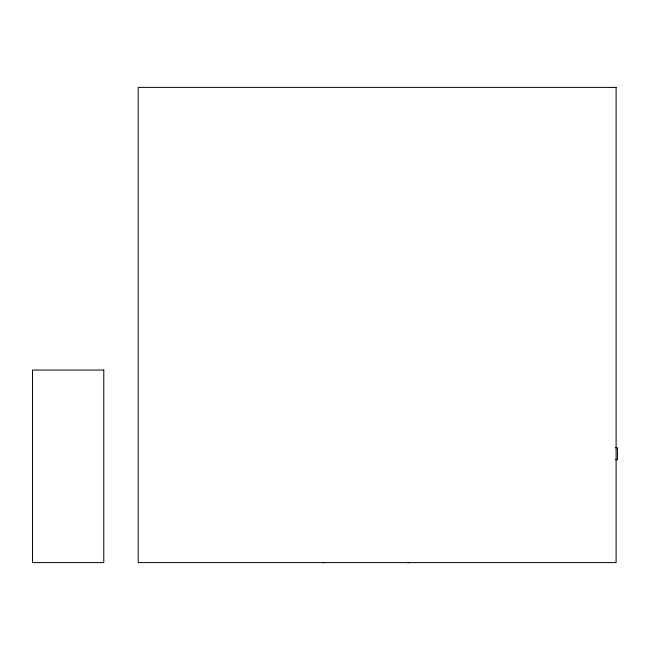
<?xml version="1.0" encoding="UTF-8"?>
<svg xmlns="http://www.w3.org/2000/svg" width="650" height="650" viewBox="0 0 650 650"><rect width="100%" height="100%" fill="white"/><g stroke="black" fill="none" stroke-linecap="round" stroke-linejoin="round"><path stroke-width="0.97" d="M615.485 447.761L617.5 447.761L617.5 459.639L615.485 459.639M323.863 562.599A4.071 3.331 -90 0 1 322.619 562.599M409.248 562.599A4.103 4.103 0 0 1 407.639 562.599M616.102 87.401L138.182 87.401L138.182 562.599L616.102 562.599L616.102 87.401M103.781 370.045L32.5 370.045L32.5 562.599L103.781 562.599L103.781 370.045"/></g></svg>
